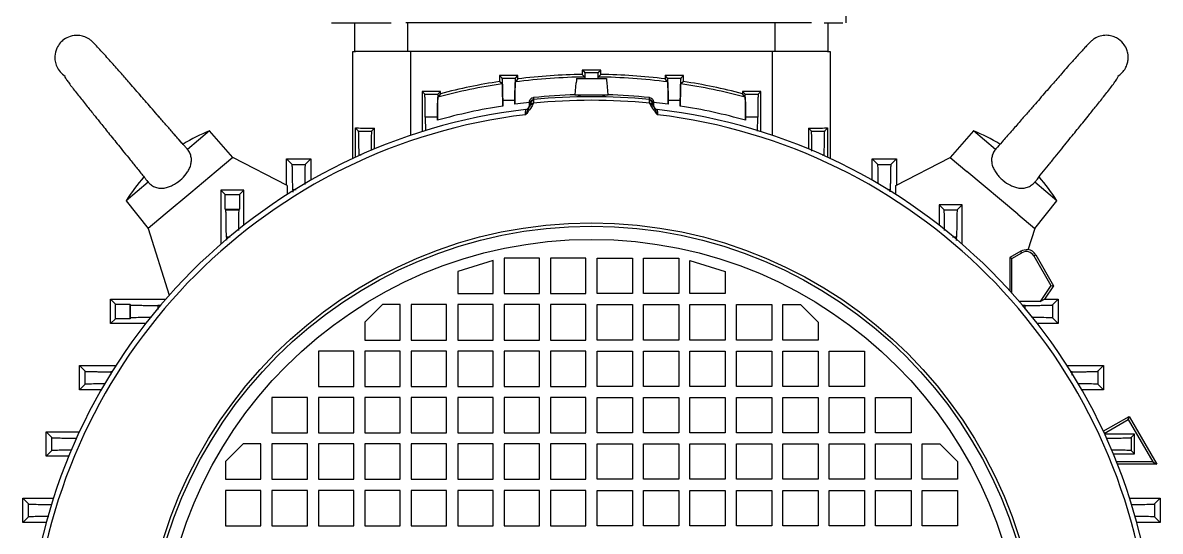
# Model space of a CAD drawing. Extents: x 49 to 1791, y 27 to 1041.
# Drawn here: x 1529 to 1786.2, y 522.3 to 637.3 of the extents above; entities that cross this region are included whole.
import ezdxf

# ---------------------------------------------------------------- set-up
doc = ezdxf.new("R2010")
doc.units = 0
doc.layers.get('0').update_dxf_attribs({"linetype": 'CONTINUOUS'})

msp = doc.modelspace()

# ---------------------------------------------------------------- linework, layer by layer
at = {"color": 7, "linetype": 'CONTINUOUS'}
for p, q in [((1715.09, 692.26), (1715.09, 637.3)), ((1598.74, 637.3), (1612.3, 637.3)), ((1604.06, 630.8), (1604.06, 637.3)), ((1707.27, 637.3), (1615.59, 637.3)), ((1616.06, 630.8), (1616.06, 637.3)), ((1699.06, 630.8), (1699.06, 637.3)), ((1710.14, 637.3), (1714.37, 637.3)), ((1711.06, 630.8), (1711.06, 637.3)), ((1603.61, 606.6), (1603.61, 630.8)), ((1603.61, 630.8), (1604.21, 630.8)), ((1616.06, 630.8), (1604.21, 630.8)), ((1699.06, 630.8), (1616.06, 630.8)), ((1710.91, 630.8), (1699.06, 630.8)), ((1710.91, 630.8), (1711.51, 630.8)), ((1711.51, 630.8), (1711.51, 606.6)), ((1636.78, 625.34), (1636.78, 624.01)), ((1637.37, 624.75), (1636.78, 625.34)), ((1640.94, 625.34), (1636.78, 625.34)), ((1640.34, 624.75), (1640.94, 625.34)), ((1640.94, 624.6), (1640.94, 625.34)), ((1655.48, 626.6), (1655.48, 625.61)), ((1656.08, 626.01), (1655.48, 626.6)), ((1659.64, 626.6), (1655.48, 626.6)), ((1656.08, 625.02), (1655.48, 625.61)), ((1656.08, 625.02), (1656.11, 624.7)), ((1659.02, 624.7), (1659.04, 625.02)), ((1659.04, 626.01), (1659.64, 626.6)), ((1659.64, 625.61), (1659.04, 625.02)), ((1659.64, 625.61), (1659.64, 626.6)), ((1674.18, 625.34), (1674.18, 624.6)), ((1674.78, 624.75), (1674.18, 625.34)), ((1678.34, 625.34), (1674.18, 625.34)), ((1677.75, 624.75), (1678.34, 625.34)), ((1678.34, 624.01), (1678.34, 625.34)), ((1776.64, 625.17), (1776.57, 625.22)), ((1637.38, 623.5), (1636.78, 624.01)), ((1640.94, 624.6), (1640.34, 623.92)), ((1654.05, 623.7), (1653.81, 621)), ((1654.05, 623.7), (1654.11, 623.7)), ((1654.2, 624.7), (1660.92, 624.7)), ((1661.01, 623.7), (1661.07, 623.7)), ((1661.31, 621), (1661.07, 623.7)), ((1674.78, 623.92), (1674.18, 624.6)), ((1678.34, 624.01), (1677.74, 623.5)), ((1619.28, 621.74), (1619.28, 612.68)), ((1619.87, 621.15), (1619.28, 621.74)), ((1623.44, 621.74), (1619.28, 621.74)), ((1623.44, 621.23), (1622.84, 620.46)), ((1622.85, 621.15), (1623.44, 621.74)), ((1623.44, 621.23), (1623.44, 621.74)), ((1653.81, 621), (1661.31, 621)), ((1691.68, 621.74), (1691.68, 621.23)), ((1692.27, 621.15), (1691.68, 621.74)), ((1695.84, 621.74), (1691.68, 621.74)), ((1692.28, 620.46), (1691.68, 621.23)), ((1695.25, 621.15), (1695.84, 621.74)), ((1695.84, 612.68), (1695.84, 621.74)), ((1637.49, 618.46), (1637.48, 619.69)), ((1640.23, 619.7), (1640.23, 618.86)), ((1643.56, 618.92), (1643.56, 619.39)), ((1671.56, 619.39), (1671.56, 618.92)), ((1674.89, 618.86), (1674.89, 619.7)), ((1677.64, 619.69), (1677.63, 618.46)), ((1619.98, 615.94), (1620.01, 612.88)), ((1622.73, 615.96), (1622.73, 615.24)), ((1692.39, 615.24), (1692.39, 615.96)), ((1695.11, 612.76), (1695.14, 615.94)), ((1571.2, 612.84), (1566.22, 608.66)), ((1576.5, 606.85), (1571.2, 612.84)), ((1604.16, 613.52), (1604.16, 606.85)), ((1604.89, 612.8), (1604.16, 613.52)), ((1607.82, 612.79), (1608.47, 613.44)), ((1608.47, 608.74), (1608.47, 613.44)), ((1706.65, 613.44), (1706.65, 608.74)), ((1707.3, 612.79), (1706.65, 613.44)), ((1710.23, 612.8), (1710.96, 613.52)), ((1710.96, 606.85), (1710.96, 613.52)), ((1743.92, 612.84), (1738.62, 606.85)), ((1748.9, 608.66), (1743.92, 612.84)), ((1566.22, 608.66), (1566.06, 608.75)), ((1749.06, 608.74), (1748.9, 608.66)), ((1576.5, 606.85), (1572.67, 603.63)), ((1588.74, 600.47), (1576.5, 606.85)), ((1588.61, 600.54), (1588.61, 606.53)), ((1589.88, 605.26), (1588.61, 606.53)), ((1588.61, 606.53), (1594.11, 606.53)), ((1592.83, 605.25), (1594.11, 606.53)), ((1594.11, 606.53), (1594.11, 601.68)), ((1721.01, 601.68), (1721.01, 606.53)), ((1722.29, 605.25), (1721.01, 606.53)), ((1721.01, 606.53), (1726.51, 606.53)), ((1725.24, 605.26), (1726.51, 606.53)), ((1726.38, 600.47), (1738.62, 606.85)), ((1726.51, 606.53), (1726.51, 600.54)), ((1738.62, 606.85), (1742.45, 603.63)), ((1572.67, 603.63), (1566.93, 598.81)), ((1753.94, 593.99), (1742.45, 603.63)), ((1557.35, 601.22), (1552.37, 597.04)), ((1557.16, 601.43), (1557.24, 601.33)), ((1557.31, 601.37), (1557.35, 601.22)), ((1573.74, 599.45), (1573.74, 587.21)), ((1574.74, 598.46), (1573.74, 599.45)), ((1578.98, 599.45), (1573.74, 599.45)), ((1577.98, 598.46), (1578.98, 599.45)), ((1578.98, 591.52), (1578.98, 599.45)), ((1588.74, 600.47), (1588.74, 598.43)), ((1590, 599.5), (1590.01, 599.02)), ((1725.11, 599.09), (1725.12, 599.5)), ((1726.38, 598.43), (1726.38, 600.47)), ((1762.75, 597.04), (1757.77, 601.22)), ((1552.37, 597.04), (1557.35, 590.78)), ((1566.93, 598.81), (1561.18, 593.99)), ((1574.74, 595.16), (1574.74, 598.46)), ((1574.74, 598.46), (1577.98, 598.46)), ((1577.98, 598.46), (1577.98, 595.16)), ((1757.77, 590.78), (1762.75, 597.04)), ((1574.87, 595.02), (1574.74, 595.16)), ((1574.74, 595.16), (1577.98, 595.16)), ((1577.83, 595), (1577.98, 595.16)), ((1736.14, 596.15), (1736.14, 591.52)), ((1737.29, 595), (1736.14, 596.15)), ((1741.38, 596.15), (1736.14, 596.15)), ((1740.25, 595.02), (1741.38, 596.15)), ((1741.38, 587.21), (1741.38, 596.15)), ((1561.18, 593.99), (1557.35, 590.78)), ((1753.94, 593.99), (1757.77, 590.78)), ((1557.35, 590.78), (1562.1, 575.7)), ((1757.77, 590.78), (1756.23, 585.9)), ((1575, 588.83), (1575.01, 588.16)), ((1740.11, 588.07), (1740.12, 588.83)), ((1637.81, 584.05), (1637.81, 576.05)), ((1645.81, 584.05), (1637.81, 584.05)), ((1645.81, 576.05), (1645.81, 584.05)), ((1656.31, 584.05), (1648.31, 584.05)), ((1648.31, 584.05), (1648.31, 576.05)), ((1656.31, 576.05), (1656.31, 584.05)), ((1658.81, 584.05), (1666.81, 584.05)), ((1658.81, 576.05), (1658.81, 584.05)), ((1666.81, 584.05), (1666.81, 576.05)), ((1669.31, 584.05), (1677.31, 584.05)), ((1669.31, 576.05), (1669.31, 584.05)), ((1677.31, 584.05), (1677.31, 576.05)), ((1754.66, 585.62), (1752.18, 584.19)), ((1752.18, 584.19), (1752.18, 576.63)), ((1752.57, 583.96), (1752.18, 584.19)), ((1752.57, 583.96), (1754.85, 585.28)), ((1752.57, 576.2), (1752.57, 583.96)), ((1754.85, 585.28), (1754.66, 585.62)), ((1757.55, 584.56), (1758.01, 584.82)), ((1757.55, 584.56), (1761.43, 577.85)), ((1758.01, 584.82), (1762.04, 577.83)), ((1635.31, 583.55), (1627.31, 581.05)), ((1635.31, 576.05), (1635.31, 583.55)), ((1679.81, 576.05), (1679.81, 583.55)), ((1679.81, 583.55), (1687.81, 581.05)), ((1627.31, 581.05), (1627.31, 576.05)), ((1687.81, 581.05), (1687.81, 576.05)), ((1761.43, 577.85), (1758.99, 574.22)), ((1762.04, 577.83), (1759.97, 574.75)), ((1761.43, 577.85), (1762.04, 577.83)), ((1549.9, 573.62), (1548.78, 574.75)), ((1548.78, 574.75), (1561.27, 574.75)), ((1548.78, 569.25), (1548.78, 574.75)), ((1549.9, 573.62), (1553.2, 573.62)), ((1549.9, 570.37), (1549.9, 573.62)), ((1553.34, 573.48), (1553.2, 573.62)), ((1553.2, 573.62), (1553.2, 570.37)), ((1610.31, 573.55), (1606.31, 569.55)), ((1614.31, 573.55), (1610.31, 573.55)), ((1614.31, 565.55), (1614.31, 573.55)), ((1624.81, 573.55), (1616.81, 573.55)), ((1616.81, 573.55), (1616.81, 565.55)), ((1624.81, 565.55), (1624.81, 573.55)), ((1627.31, 576.05), (1635.31, 576.05)), ((1635.31, 573.55), (1627.31, 573.55)), ((1627.31, 573.55), (1627.31, 565.55)), ((1635.31, 565.55), (1635.31, 573.55)), ((1637.81, 576.05), (1645.81, 576.05)), ((1637.81, 573.55), (1637.81, 565.55)), ((1645.81, 573.55), (1637.81, 573.55)), ((1645.81, 565.55), (1645.81, 573.55)), ((1648.31, 576.05), (1656.31, 576.05)), ((1656.31, 573.55), (1648.31, 573.55)), ((1648.31, 573.55), (1648.31, 565.55)), ((1656.31, 565.55), (1656.31, 573.55)), ((1666.81, 576.05), (1658.81, 576.05)), ((1658.81, 573.55), (1666.81, 573.55)), ((1658.81, 565.55), (1658.81, 573.55)), ((1666.81, 573.55), (1666.81, 565.55)), ((1677.31, 576.05), (1669.31, 576.05)), ((1669.31, 573.55), (1677.31, 573.55)), ((1669.31, 565.55), (1669.31, 573.55)), ((1677.31, 573.55), (1677.31, 565.55)), ((1687.81, 576.05), (1679.81, 576.05)), ((1679.81, 573.55), (1687.81, 573.55)), ((1679.81, 565.55), (1679.81, 573.55)), ((1687.81, 573.55), (1687.81, 565.55)), ((1690.31, 573.55), (1698.31, 573.55)), ((1690.31, 565.55), (1690.31, 573.55)), ((1698.31, 573.55), (1698.31, 565.55)), ((1700.81, 573.55), (1704.81, 573.55)), ((1700.81, 565.55), (1700.81, 573.55)), ((1704.81, 573.55), (1708.81, 569.55)), ((1758.99, 574.22), (1754.31, 574.22)), ((1758.99, 574.22), (1759.97, 574.75)), ((1759.97, 574.75), (1763.04, 574.75)), ((1761.78, 573.48), (1763.04, 574.75)), ((1763.04, 574.75), (1763.04, 569.25)), ((1560.29, 573.35), (1559.53, 573.36)), ((1755.59, 573.36), (1754.92, 573.35)), ((1549.9, 570.37), (1548.78, 569.25)), ((1556.74, 569.25), (1548.78, 569.25)), ((1553.2, 570.37), (1549.9, 570.37)), ((1553.35, 570.53), (1553.2, 570.37)), ((1606.31, 569.55), (1606.31, 565.55)), ((1708.81, 569.55), (1708.81, 565.55)), ((1763.04, 569.25), (1758.38, 569.25)), ((1761.77, 570.53), (1763.04, 569.25)), ((1606.31, 565.55), (1614.31, 565.55)), ((1616.81, 565.55), (1624.81, 565.55)), ((1627.31, 565.55), (1635.31, 565.55)), ((1637.81, 565.55), (1645.81, 565.55)), ((1648.31, 565.55), (1656.31, 565.55)), ((1666.81, 565.55), (1658.81, 565.55)), ((1677.31, 565.55), (1669.31, 565.55)), ((1687.81, 565.55), (1679.81, 565.55)), ((1698.31, 565.55), (1690.31, 565.55)), ((1708.81, 565.55), (1700.81, 565.55)), ((1595.81, 563.05), (1595.81, 555.05)), ((1603.81, 563.05), (1595.81, 563.05)), ((1603.81, 555.05), (1603.81, 563.05)), ((1614.31, 563.05), (1606.31, 563.05)), ((1606.31, 563.05), (1606.31, 555.05)), ((1614.31, 555.05), (1614.31, 563.05)), ((1624.81, 563.05), (1616.81, 563.05)), ((1616.81, 563.05), (1616.81, 555.05)), ((1624.81, 555.05), (1624.81, 563.05)), ((1635.31, 563.05), (1627.31, 563.05)), ((1627.31, 563.05), (1627.31, 555.05)), ((1635.31, 555.05), (1635.31, 563.05)), ((1637.81, 563.05), (1637.81, 555.05)), ((1645.81, 563.05), (1637.81, 563.05)), ((1645.81, 555.05), (1645.81, 563.05)), ((1656.31, 563.05), (1648.31, 563.05)), ((1648.31, 563.05), (1648.31, 555.05)), ((1656.31, 555.05), (1656.31, 563.05)), ((1658.81, 563.05), (1666.81, 563.05)), ((1658.81, 555.05), (1658.81, 563.05)), ((1666.81, 563.05), (1666.81, 555.05)), ((1669.31, 563.05), (1677.31, 563.05)), ((1669.31, 555.05), (1669.31, 563.05)), ((1677.31, 563.05), (1677.31, 555.05)), ((1679.81, 563.05), (1687.81, 563.05)), ((1679.81, 555.05), (1679.81, 563.05)), ((1687.81, 563.05), (1687.81, 555.05)), ((1690.31, 563.05), (1698.31, 563.05)), ((1690.31, 555.05), (1690.31, 563.05)), ((1698.31, 563.05), (1698.31, 555.05)), ((1700.81, 563.05), (1708.81, 563.05)), ((1700.81, 555.05), (1700.81, 563.05)), ((1708.81, 563.05), (1708.81, 555.05)), ((1711.31, 563.05), (1719.31, 563.05)), ((1711.31, 555.05), (1711.31, 563.05)), ((1719.31, 563.05), (1719.31, 555.05)), ((1541.83, 559.75), (1550.01, 559.75)), ((1543.1, 558.48), (1541.83, 559.75)), ((1541.83, 554.25), (1541.83, 559.75)), ((1549.27, 558.35), (1548.86, 558.35)), ((1765.11, 559.75), (1773.29, 559.75)), ((1766.26, 558.35), (1765.78, 558.35)), ((1772.02, 558.48), (1773.29, 559.75)), ((1773.29, 559.75), (1773.29, 554.25)), ((1543.11, 555.53), (1541.83, 554.25)), ((1546.68, 554.25), (1541.83, 554.25)), ((1595.81, 555.05), (1603.81, 555.05)), ((1606.31, 555.05), (1614.31, 555.05)), ((1616.81, 555.05), (1624.81, 555.05)), ((1627.31, 555.05), (1635.31, 555.05)), ((1637.81, 555.05), (1645.81, 555.05)), ((1648.31, 555.05), (1656.31, 555.05)), ((1666.81, 555.05), (1658.81, 555.05)), ((1677.31, 555.05), (1669.31, 555.05)), ((1687.81, 555.05), (1679.81, 555.05)), ((1698.31, 555.05), (1690.31, 555.05)), ((1708.81, 555.05), (1700.81, 555.05)), ((1719.31, 555.05), (1711.31, 555.05)), ((1773.29, 554.25), (1768.44, 554.25)), ((1772.01, 555.53), (1773.29, 554.25)), ((1585.31, 552.55), (1585.31, 544.55)), ((1593.31, 552.55), (1585.31, 552.55)), ((1593.31, 544.55), (1593.31, 552.55)), ((1595.81, 552.55), (1595.81, 544.55)), ((1603.81, 552.55), (1595.81, 552.55)), ((1603.81, 544.55), (1603.81, 552.55)), ((1614.31, 552.55), (1606.31, 552.55)), ((1606.31, 552.55), (1606.31, 544.55)), ((1614.31, 544.55), (1614.31, 552.55)), ((1624.81, 552.55), (1616.81, 552.55)), ((1616.81, 552.55), (1616.81, 544.55)), ((1624.81, 544.55), (1624.81, 552.55)), ((1635.31, 552.55), (1627.31, 552.55)), ((1627.31, 552.55), (1627.31, 544.55)), ((1635.31, 544.55), (1635.31, 552.55)), ((1637.81, 552.55), (1637.81, 544.55)), ((1645.81, 552.55), (1637.81, 552.55)), ((1645.81, 544.55), (1645.81, 552.55)), ((1656.31, 552.55), (1648.31, 552.55)), ((1648.31, 552.55), (1648.31, 544.55)), ((1656.31, 544.55), (1656.31, 552.55)), ((1658.81, 552.55), (1666.81, 552.55)), ((1658.81, 544.55), (1658.81, 552.55)), ((1666.81, 552.55), (1666.81, 544.55)), ((1669.31, 552.55), (1677.31, 552.55)), ((1669.31, 544.55), (1669.31, 552.55)), ((1677.31, 552.55), (1677.31, 544.55)), ((1679.81, 544.55), (1679.81, 552.55)), ((1679.81, 552.55), (1687.81, 552.55)), ((1687.81, 552.55), (1687.81, 544.55)), ((1690.31, 552.55), (1698.31, 552.55)), ((1690.31, 544.55), (1690.31, 552.55)), ((1698.31, 552.55), (1698.31, 544.55)), ((1700.81, 552.55), (1708.81, 552.55)), ((1700.81, 544.55), (1700.81, 552.55)), ((1708.81, 552.55), (1708.81, 544.55)), ((1711.31, 552.55), (1719.31, 552.55)), ((1711.31, 544.55), (1711.31, 552.55)), ((1719.31, 552.55), (1719.31, 544.55)), ((1721.81, 552.55), (1729.81, 552.55)), ((1721.81, 544.55), (1721.81, 552.55)), ((1729.81, 552.55), (1729.81, 544.55)), ((1773.28, 544.91), (1779.11, 548.27)), ((1778.92, 547.56), (1779.11, 548.27)), ((1779.11, 548.27), (1785.36, 537.45)), ((1773.51, 544.43), (1778.92, 547.56)), ((1778.92, 547.56), (1784.45, 537.97)), ((1534.28, 544.75), (1541.76, 544.75)), ((1535.56, 543.47), (1534.28, 544.75)), ((1534.28, 539.25), (1534.28, 544.75)), ((1585.31, 544.55), (1593.31, 544.55)), ((1595.81, 544.55), (1603.81, 544.55)), ((1606.31, 544.55), (1614.31, 544.55)), ((1616.81, 544.55), (1624.81, 544.55)), ((1627.31, 544.55), (1635.31, 544.55)), ((1637.81, 544.55), (1645.81, 544.55)), ((1648.31, 544.55), (1656.31, 544.55)), ((1666.81, 544.55), (1658.81, 544.55)), ((1677.31, 544.55), (1669.31, 544.55)), ((1687.81, 544.55), (1679.81, 544.55)), ((1698.31, 544.55), (1690.31, 544.55)), ((1708.81, 544.55), (1700.81, 544.55)), ((1719.31, 544.55), (1711.31, 544.55)), ((1729.81, 544.55), (1721.81, 544.55)), ((1780.31, 544.22), (1773.6, 544.22)), ((1779.56, 543.47), (1780.31, 544.22)), ((1780.31, 539.77), (1780.31, 544.22)), ((1535.57, 540.53), (1534.28, 539.25)), ((1578.81, 542.05), (1574.81, 538.05)), ((1582.81, 542.05), (1578.81, 542.05)), ((1582.81, 534.05), (1582.81, 542.05)), ((1593.31, 542.05), (1585.31, 542.05)), ((1585.31, 542.05), (1585.31, 534.05)), ((1593.31, 534.05), (1593.31, 542.05)), ((1603.81, 542.05), (1595.81, 542.05)), ((1595.81, 542.05), (1595.81, 534.05)), ((1603.81, 534.05), (1603.81, 542.05)), ((1614.31, 542.05), (1606.31, 542.05)), ((1606.31, 542.05), (1606.31, 534.05)), ((1614.31, 534.05), (1614.31, 542.05)), ((1624.81, 542.05), (1616.81, 542.05)), ((1616.81, 542.05), (1616.81, 534.05)), ((1624.81, 534.05), (1624.81, 542.05)), ((1635.31, 542.05), (1627.31, 542.05)), ((1627.31, 542.05), (1627.31, 534.05)), ((1635.31, 534.05), (1635.31, 542.05)), ((1637.81, 542.05), (1637.81, 534.05)), ((1645.81, 542.05), (1637.81, 542.05)), ((1645.81, 534.05), (1645.81, 542.05)), ((1656.31, 542.05), (1648.31, 542.05)), ((1648.31, 542.05), (1648.31, 534.05)), ((1656.31, 534.05), (1656.31, 542.05)), ((1658.81, 542.05), (1666.81, 542.05)), ((1658.81, 534.05), (1658.81, 542.05)), ((1666.81, 542.05), (1666.81, 534.05)), ((1669.31, 542.05), (1677.31, 542.05)), ((1669.31, 534.05), (1669.31, 542.05)), ((1677.31, 542.05), (1677.31, 534.05)), ((1679.81, 534.05), (1679.81, 542.05)), ((1679.81, 542.05), (1687.81, 542.05)), ((1687.81, 542.05), (1687.81, 534.05)), ((1690.31, 542.05), (1698.31, 542.05)), ((1690.31, 534.05), (1690.31, 542.05)), ((1698.31, 542.05), (1698.31, 534.05)), ((1700.81, 542.05), (1708.81, 542.05)), ((1700.81, 534.05), (1700.81, 542.05)), ((1708.81, 542.05), (1708.81, 534.05)), ((1711.31, 542.05), (1719.31, 542.05)), ((1711.31, 534.05), (1711.31, 542.05)), ((1719.31, 542.05), (1719.31, 534.05)), ((1721.81, 542.05), (1729.81, 542.05)), ((1721.81, 534.05), (1721.81, 542.05)), ((1729.81, 542.05), (1729.81, 534.05)), ((1732.31, 542.05), (1736.31, 542.05)), ((1732.31, 534.05), (1732.31, 542.05)), ((1736.31, 542.05), (1740.31, 538.05)), ((1779.55, 540.53), (1780.31, 539.77)), ((1539.35, 539.25), (1534.28, 539.25)), ((1574.81, 538.05), (1574.81, 534.05)), ((1740.31, 538.05), (1740.31, 534.05)), ((1775.55, 539.77), (1780.31, 539.77)), ((1784.45, 537.97), (1776.28, 537.97)), ((1784.45, 537.97), (1785.36, 537.45)), ((1785.36, 537.45), (1776.49, 537.45)), ((1574.81, 534.05), (1582.81, 534.05)), ((1585.31, 534.05), (1593.31, 534.05)), ((1595.81, 534.05), (1603.81, 534.05)), ((1606.31, 534.05), (1614.31, 534.05)), ((1616.81, 534.05), (1624.81, 534.05)), ((1627.31, 534.05), (1635.31, 534.05)), ((1637.81, 534.05), (1645.81, 534.05)), ((1648.31, 534.05), (1656.31, 534.05)), ((1666.81, 534.05), (1658.81, 534.05)), ((1677.31, 534.05), (1669.31, 534.05)), ((1687.81, 534.05), (1679.81, 534.05)), ((1698.31, 534.05), (1690.31, 534.05)), ((1708.81, 534.05), (1700.81, 534.05)), ((1719.31, 534.05), (1711.31, 534.05)), ((1729.81, 534.05), (1721.81, 534.05)), ((1740.31, 534.05), (1732.31, 534.05)), ((1582.81, 531.55), (1574.81, 531.55)), ((1574.81, 531.55), (1574.81, 523.55)), ((1582.81, 523.55), (1582.81, 531.55)), ((1585.31, 531.55), (1585.31, 523.55)), ((1593.31, 531.55), (1585.31, 531.55)), ((1593.31, 523.55), (1593.31, 531.55)), ((1603.81, 531.55), (1595.81, 531.55)), ((1595.81, 531.55), (1595.81, 523.55)), ((1603.81, 523.55), (1603.81, 531.55)), ((1614.31, 531.55), (1606.31, 531.55)), ((1606.31, 531.55), (1606.31, 523.55)), ((1614.31, 523.55), (1614.31, 531.55)), ((1624.81, 531.55), (1616.81, 531.55)), ((1616.81, 531.55), (1616.81, 523.55)), ((1624.81, 523.55), (1624.81, 531.55)), ((1635.31, 531.55), (1627.31, 531.55)), ((1627.31, 531.55), (1627.31, 523.55)), ((1635.31, 523.55), (1635.31, 531.55)), ((1637.81, 531.55), (1637.81, 523.55)), ((1645.81, 531.55), (1637.81, 531.55)), ((1645.81, 523.55), (1645.81, 531.55)), ((1656.31, 531.55), (1648.31, 531.55)), ((1648.31, 531.55), (1648.31, 523.55)), ((1656.31, 523.55), (1656.31, 531.55)), ((1658.81, 531.55), (1666.81, 531.55)), ((1658.81, 523.55), (1658.81, 531.55)), ((1666.81, 531.55), (1666.81, 523.55)), ((1669.31, 531.55), (1677.31, 531.55)), ((1669.31, 523.55), (1669.31, 531.55)), ((1677.31, 531.55), (1677.31, 523.55)), ((1679.81, 523.55), (1679.81, 531.55)), ((1679.81, 531.55), (1687.81, 531.55)), ((1687.81, 531.55), (1687.81, 523.55)), ((1690.31, 531.55), (1698.31, 531.55)), ((1690.31, 523.55), (1690.31, 531.55)), ((1698.31, 531.55), (1698.31, 523.55)), ((1700.81, 531.55), (1708.81, 531.55)), ((1700.81, 523.55), (1700.81, 531.55)), ((1708.81, 531.55), (1708.81, 523.55)), ((1711.31, 531.55), (1719.31, 531.55)), ((1711.31, 523.55), (1711.31, 531.55)), ((1719.31, 531.55), (1719.31, 523.55)), ((1721.81, 531.55), (1729.81, 531.55)), ((1721.81, 523.55), (1721.81, 531.55)), ((1729.81, 531.55), (1729.81, 523.55)), ((1732.31, 523.55), (1732.31, 531.55)), ((1732.31, 531.55), (1740.31, 531.55)), ((1740.31, 531.55), (1740.31, 523.55)), ((1528.96, 529.75), (1535.89, 529.75)), ((1530.24, 528.47), (1528.96, 529.75)), ((1528.96, 524.25), (1528.96, 529.75)), ((1779.23, 529.75), (1786.16, 529.75)), ((1784.88, 528.47), (1786.16, 529.75)), ((1786.16, 529.75), (1786.16, 524.25)), ((1530.25, 525.54), (1528.96, 524.25)), ((1784.87, 525.54), (1786.16, 524.25)), ((1534.27, 524.25), (1528.96, 524.25)), ((1574.81, 523.55), (1582.81, 523.55)), ((1585.31, 523.55), (1593.31, 523.55)), ((1595.81, 523.55), (1603.81, 523.55)), ((1606.31, 523.55), (1614.31, 523.55)), ((1616.81, 523.55), (1624.81, 523.55)), ((1627.31, 523.55), (1635.31, 523.55)), ((1637.81, 523.55), (1645.81, 523.55)), ((1648.31, 523.55), (1656.31, 523.55)), ((1666.81, 523.55), (1658.81, 523.55)), ((1677.31, 523.55), (1669.31, 523.55)), ((1687.81, 523.55), (1679.81, 523.55)), ((1698.31, 523.55), (1690.31, 523.55)), ((1708.81, 523.55), (1700.81, 523.55)), ((1719.31, 523.55), (1711.31, 523.55)), ((1729.81, 523.55), (1721.81, 523.55)), ((1740.31, 523.55), (1732.31, 523.55)), ((1786.16, 524.25), (1780.85, 524.25))]:
    msp.add_line(p, q, dxfattribs=at)
at = {"color": 8, "linetype": 'CONTINUOUS'}
for p, q in [((1616.61, 630.8), (1616.61, 611.81)), ((1698.51, 611.81), (1698.51, 630.8)), ((1605.46, 607.36), (1605, 607.35)), ((1710.12, 607.35), (1709.7, 607.35)), ((1541.01, 543.35), (1541, 542.94)), ((1774.12, 542.9), (1774.11, 543.35))]:
    msp.add_line(p, q, dxfattribs=at)
at = {"color": 7, "linetype": 'CONTINUOUS', "flags": 128}
for points in [[(1654.2, 624.7), (1654.15, 624.21), (1654.11, 623.7)], [(1660.92, 624.7), (1660.97, 624.21), (1661.01, 623.7)], [(1644.46, 620.39), (1644.46, 620.37), (1644.46, 620.3), (1644.46, 620.02), (1644.46, 619.92)], [(1670.66, 619.92), (1670.66, 619.93), (1670.66, 620), (1670.66, 620.29), (1670.66, 620.39)]]:
    msp.add_lwpolyline(points, dxfattribs=at)
at = {"color": 8, "linetype": 'CONTINUOUS', "flags": 128}
for points in [[(1643.56, 619.27), (1642.21, 619.11), (1640.23, 618.86)], [(1674.89, 618.86), (1672.91, 619.11), (1671.57, 619.26)]]:
    msp.add_lwpolyline(points, dxfattribs=at)
at = {"color": 7, "linetype": 'CONTINUOUS'}
for radius in [101.24, 100.5, 97.5]:
    msp.add_circle((1657.56, 490.8), radius, dxfattribs=at)
for centre, radius, start, end in [((1657.56, 490.8), 134.23, 90.6307, 97.3719), ((1657.56, 490.8), 134.83, 90.8822, 97.0827), ((1657.56, 490.8), 134.23, 82.6281, 89.3693), ((1657.56, 490.8), 134.83, 82.9173, 89.1178), ((1657.56, 490.8), 134.23, 98.6456, 104.992), ((1657.56, 490.8), 134.83, 98.8642, 104.6609), ((1657.56, 490.8), 134.23, 75.008, 81.3544), ((1657.56, 490.8), 134.83, 75.3391, 81.1358), ((1644.56, 618.92), 1, 95.7922, 179.999), ((1657.56, 490.8), 130.25, 91.5876, 95.7726), ((1657.56, 490.8), 129.78, 84.2063, 95.7937), ((1657.56, 490.8), 130.25, 84.2274, 88.4124), ((1670.56, 618.92), 1, 0.001, 84.2078), ((1657.56, 490.8), 127.75, 96.6904, 173.3096), ((1657.56, 490.8), 129.23, 98.9327, 105.6378), ((1642.56, 618.67), 1, 276.6904, 336.5619), ((1644.33, 617.89), 0.939, 92.3278, 155.8448), ((1644.44, 618.13), 0.956, 93.1066, 163.4372), ((1644.55, 618.67), 0.992, 95.3006, 179.6652), ((1657.56, 490.8), 128.96, 84.1369, 95.8631), ((1670.57, 618.67), 0.992, 0.3348, 84.6994), ((1670.68, 618.13), 0.956, 16.5628, 86.8934), ((1670.79, 617.89), 0.939, 24.1552, 87.6722), ((1672.56, 618.67), 1, 203.4381, 263.3096), ((1657.56, 490.8), 127.75, 6.6904, 83.3096), ((1657.56, 490.8), 129.23, 74.3622, 81.0673), ((1657.56, 490.8), 126.57, 96.7557, 173.2443), ((1657.56, 490.8), 126.57, 6.7557, 83.2443), ((1585.42, 576.78), 38.76, 111.5149, 121.44), ((1729.7, 576.78), 38.76, 58.5911, 68.4851), ((1585.42, 576.78), 38.76, 138.572, 148.4851), ((1729.7, 576.78), 38.76, 31.5149, 41.4237), ((1755.84, 583.57), 2.37, 80.5119, 120), ((1755.84, 583.57), 1.98, 30, 120), ((1755.84, 583.57), 2.5, 30, 80.0898)]:
    msp.add_arc(centre, radius, start, end, dxfattribs=at)
for centre, start_param, end_param in [((1616.61, 613.57), 3.434344, 4.036102), ((1698.51, 613.57), 5.388676, 5.990434)]:
    msp.add_ellipse(centre, major_axis=(13, 0), ratio=0.013091, start_param=start_param, end_param=end_param, dxfattribs=at)
for points, knots in [([(1543.88, 633.68), (1543.51, 633.88), (1542.79, 634.26), (1541.34, 634.53), (1539.76, 634.35), (1538.36, 633.63), (1537.35, 632.71), (1536.54, 631.46), (1536.17, 630.01), (1536.24, 628.59), (1536.61, 627.36), (1537.35, 626.13), (1538.14, 625.53), (1538.55, 625.22)], [0, 0, 0, 0, 0.080973, 0.154104, 0.278912, 0.378139, 0.450879, 0.540216, 0.658914, 0.730385, 0.811025, 0.90273, 1, 1, 1, 1]), ([(1566.11, 608.8), (1565.97, 608.96), (1565.43, 609.55), (1564.23, 610.92), (1562.63, 612.75), (1561, 614.62), (1559.44, 616.41), (1557.99, 618.07), (1556.7, 619.55), (1555.56, 620.87), (1554.38, 622.23), (1552.93, 623.89), (1551.08, 626), (1549.38, 627.93), (1547.95, 629.53), (1546.85, 630.75), (1545.8, 631.87), (1544.93, 632.79), (1544.18, 633.49), (1543.98, 633.62), (1543.88, 633.68)], [0, 0, 0, 0, 0.025987, 0.096924, 0.162695, 0.223311, 0.278328, 0.327424, 0.370557, 0.407696, 0.442154, 0.490777, 0.5562, 0.638928, 0.687053, 0.739805, 0.797373, 0.859708, 0.927334, 1, 1, 1, 1]), ([(1771.24, 633.68), (1771.14, 633.62), (1770.96, 633.5), (1770.29, 632.91), (1769.57, 632.15), (1768.48, 631), (1767.07, 629.44), (1765.38, 627.53), (1763.97, 625.92), (1762.8, 624.58), (1761.71, 623.33), (1760.1, 621.48), (1758.28, 619.39), (1756.24, 617.05), (1754.38, 614.91), (1752.34, 612.58), (1750.41, 610.37), (1749.45, 609.29), (1749, 608.79)], [0, 0, 0, 0, 0.065084, 0.125423, 0.180502, 0.230993, 0.318186, 0.388065, 0.441366, 0.479843, 0.517409, 0.557724, 0.646458, 0.699599, 0.764006, 0.839619, 0.926321, 1, 1, 1, 1]), ([(1776.57, 625.22), (1776.92, 625.48), (1777.59, 625.98), (1778.29, 626.96), (1778.71, 627.95), (1778.94, 629.09), (1778.89, 630.27), (1778.5, 631.54), (1777.73, 632.82), (1776.54, 633.8), (1775.18, 634.34), (1773.92, 634.51), (1772.54, 634.35), (1771.68, 633.91), (1771.24, 633.68)], [0, 0, 0, 0, 0.082182, 0.15948, 0.227418, 0.286535, 0.381396, 0.450838, 0.539478, 0.664303, 0.737979, 0.817829, 0.904769, 1, 1, 1, 1]), ([(1538.48, 625.17), (1538.47, 625.16), (1538.42, 625.15), (1538.6, 624.79), (1539.08, 624.1), (1539.75, 623.19), (1540.55, 622.13), (1541.69, 620.68), (1543.15, 618.83), (1544.83, 616.75), (1546.19, 615.06), (1547.32, 613.66), (1548.75, 611.89), (1550.29, 609.99), (1551.94, 607.95), (1553.38, 606.17), (1554.94, 604.22), (1556.29, 602.53), (1556.93, 601.73), (1557.16, 601.43)], [0, 0, 0, 0, 0.015585, 0.081424, 0.143926, 0.20258, 0.257417, 0.30822, 0.397177, 0.468788, 0.522461, 0.56092, 0.600274, 0.688699, 0.738305, 0.797734, 0.868966, 0.951876, 1, 1, 1, 1]), ([(1656.13, 624.7), (1656.13, 624.92), (1656.11, 625.81), (1656.09, 625.92), (1656.08, 626.01)], [0, 0, 0, 0, 0.2525532, 1, 1, 1, 1]), ([(1656.08, 626.01), (1656.57, 626.01), (1657.07, 626.01), (1657.56, 626.01), (1658.05, 626.01), (1658.55, 626.01), (1659.04, 626.01)], [0, 0, 0, 0, 0.001484963, 0.001484963, 0.001484963, 0.002969927, 0.002969927, 0.002969927, 0.002969927]), ([(1659.04, 626.01), (1659.03, 625.93), (1659.01, 625.82), (1658.99, 624.95), (1658.99, 624.7)], [0, 0, 0, 0, 0.704172, 1, 1, 1, 1]), ([(1757.91, 601.38), (1757.97, 601.45), (1758.36, 601.95), (1759.35, 603.2), (1760.81, 605.01), (1762.33, 606.9), (1763.82, 608.74), (1765.22, 610.47), (1766.48, 612.03), (1767.61, 613.42), (1768.72, 614.8), (1770.02, 616.4), (1771.66, 618.44), (1773.15, 620.31), (1774.34, 621.84), (1775.21, 622.97), (1775.95, 623.97), (1776.47, 624.73), (1776.7, 625.14), (1776.65, 625.16), (1776.64, 625.16)], [0, 0, 0, 0, 0.011884, 0.088295, 0.159533, 0.225447, 0.285822, 0.340477, 0.389437, 0.432734, 0.470543, 0.518705, 0.587583, 0.676562, 0.728375, 0.784868, 0.845808, 0.911151, 0.98046, 1, 1, 1, 1]), ([(1637.48, 619.69), (1637.48, 620.45), (1637.47, 621.14), (1637.46, 622.07), (1637.46, 622.37), (1637.45, 622.9), (1637.44, 623.14), (1637.43, 623.58), (1637.43, 623.78), (1637.42, 624.12), (1637.41, 624.27), (1637.4, 624.61), (1637.38, 624.74), (1637.37, 624.75)], [0, 0, 0, 0, 0.25, 0.25, 0.375, 0.375, 0.5, 0.5, 0.625, 0.625, 0.75, 0.75, 1, 1, 1, 1]), ([(1637.37, 624.75), (1638.02, 624.75), (1638.67, 624.75), (1639.32, 624.75), (1639.66, 624.75), (1640, 624.75), (1640.34, 624.75)], [0, 0, 0, 0, 0.001958323, 0.001958323, 0.001958323, 0.002983273, 0.002983273, 0.002983273, 0.002983273]), ([(1637.38, 623.5), (1637.39, 623.49), (1637.41, 623.37), (1637.42, 623.02), (1637.43, 622.87), (1637.44, 622.53), (1637.44, 622.33), (1637.45, 621.9), (1637.46, 621.65), (1637.47, 621.12), (1637.47, 620.82), (1637.48, 619.9), (1637.49, 619.22), (1637.49, 618.46)], [0, 0, 0, 0, 0.25, 0.25, 0.375, 0.375, 0.5, 0.5, 0.625, 0.625, 0.75, 0.75, 1, 1, 1, 1]), ([(1640.34, 624.75), (1640.33, 624.73), (1640.32, 624.61), (1640.31, 624.26), (1640.3, 624.12), (1640.29, 623.77), (1640.28, 623.58), (1640.27, 623.14), (1640.27, 622.9), (1640.26, 622.36), (1640.26, 622.07), (1640.24, 621.15), (1640.24, 620.46), (1640.23, 619.7)], [0, 0, 0, 0, 0.25, 0.25, 0.375, 0.375, 0.5, 0.5, 0.625, 0.625, 0.75, 0.75, 1, 1, 1, 1]), ([(1640.23, 618.86), (1640.23, 619.62), (1640.24, 620.3), (1640.25, 621.23), (1640.25, 621.52), (1640.26, 622.06), (1640.27, 622.3), (1640.28, 622.74), (1640.28, 622.94), (1640.29, 623.28), (1640.3, 623.43), (1640.31, 623.78), (1640.33, 623.9), (1640.34, 623.92)], [0, 0, 0, 0, 0.25, 0.25, 0.375, 0.375, 0.5, 0.5, 0.625, 0.625, 0.75, 0.75, 1, 1, 1, 1]), ([(1674.89, 619.7), (1674.88, 620.46), (1674.88, 621.15), (1674.86, 622.08), (1674.86, 622.37), (1674.85, 622.9), (1674.85, 623.14), (1674.84, 623.58), (1674.83, 623.78), (1674.82, 624.12), (1674.81, 624.26), (1674.8, 624.61), (1674.79, 624.73), (1674.78, 624.75)], [0, 0, 0, 0, 0.25, 0.25, 0.375, 0.375, 0.5, 0.5, 0.625, 0.625, 0.75, 0.75, 1, 1, 1, 1]), ([(1674.78, 624.75), (1675.12, 624.75), (1675.46, 624.75), (1675.8, 624.75), (1676.45, 624.75), (1677.1, 624.75), (1677.75, 624.75)], [0, 0, 0, 0, 0.001024958, 0.001024958, 0.001024958, 0.002983294, 0.002983294, 0.002983294, 0.002983294]), ([(1674.78, 623.92), (1674.79, 623.9), (1674.81, 623.78), (1674.82, 623.42), (1674.83, 623.28), (1674.84, 622.93), (1674.84, 622.74), (1674.85, 622.3), (1674.86, 622.05), (1674.87, 621.52), (1674.87, 621.22), (1674.88, 620.3), (1674.89, 619.62), (1674.89, 618.86)], [0, 0, 0, 0, 0.25, 0.25, 0.375, 0.375, 0.5, 0.5, 0.625, 0.625, 0.75, 0.75, 1, 1, 1, 1]), ([(1677.63, 618.46), (1677.63, 619.22), (1677.64, 619.9), (1677.65, 620.83), (1677.65, 621.12), (1677.66, 621.66), (1677.67, 621.9), (1677.68, 622.34), (1677.68, 622.53), (1677.69, 622.87), (1677.7, 623.02), (1677.71, 623.37), (1677.73, 623.49), (1677.74, 623.5)], [0, 0, 0, 0, 0.25, 0.25, 0.375, 0.375, 0.5, 0.5, 0.625, 0.625, 0.75, 0.75, 1, 1, 1, 1]), ([(1677.75, 624.75), (1677.74, 624.74), (1677.72, 624.61), (1677.71, 624.26), (1677.7, 624.12), (1677.69, 623.78), (1677.69, 623.58), (1677.68, 623.14), (1677.67, 622.9), (1677.66, 622.36), (1677.66, 622.07), (1677.65, 621.14), (1677.64, 620.45), (1677.64, 619.69)], [0, 0, 0, 0, 0.25, 0.25, 0.375, 0.375, 0.5, 0.5, 0.625, 0.625, 0.75, 0.75, 1, 1, 1, 1]), ([(1565.25, 609.78), (1564.9, 610.17), (1564.1, 611.07), (1562.62, 612.76), (1561, 614.62), (1559.43, 616.42), (1557.99, 618.08), (1556.7, 619.55), (1555.86, 620.52), (1555.46, 620.99), (1555.41, 621.04)], [0, 0, 0, 0, 0.138622, 0.319372, 0.485009, 0.635092, 0.768963, 0.886562, 0.987867, 1, 1, 1, 1]), ([(1619.98, 615.94), (1619.98, 616.73), (1619.97, 617.44), (1619.96, 618.4), (1619.95, 618.7), (1619.94, 619.25), (1619.94, 619.5), (1619.93, 619.95), (1619.92, 620.15), (1619.91, 620.51), (1619.91, 620.65), (1619.9, 620.89), (1619.89, 620.98), (1619.88, 621.11), (1619.87, 621.15), (1619.87, 621.15)], [0, 0, 0, 0, 0.25, 0.25, 0.375, 0.375, 0.5, 0.5, 0.625, 0.625, 0.75, 0.75, 0.875, 0.875, 1, 1, 1, 1]), ([(1622.85, 621.15), (1622.83, 621.13), (1622.82, 621.01), (1622.81, 620.65), (1622.8, 620.5), (1622.79, 620.15), (1622.78, 619.95), (1622.77, 619.5), (1622.77, 619.25), (1622.76, 618.7), (1622.76, 618.4), (1622.74, 617.45), (1622.74, 616.74), (1622.73, 615.96)], [0, 0, 0, 0, 0.25, 0.25, 0.375, 0.375, 0.5, 0.5, 0.625, 0.625, 0.75, 0.75, 1, 1, 1, 1]), ([(1622.73, 615.24), (1622.73, 616.01), (1622.74, 616.72), (1622.75, 617.66), (1622.75, 617.97), (1622.76, 618.52), (1622.77, 618.77), (1622.78, 619.23), (1622.78, 619.43), (1622.79, 619.79), (1622.8, 619.94), (1622.81, 620.31), (1622.83, 620.44), (1622.84, 620.46)], [0, 0, 0, 0, 0.25, 0.25, 0.375, 0.375, 0.5, 0.5, 0.625, 0.625, 0.75, 0.75, 1, 1, 1, 1]), ([(1643.56, 619.39), (1643.56, 619.52), (1643.58, 619.64), (1643.67, 619.87), (1643.74, 619.97), (1643.98, 620.25), (1644.21, 620.36), (1644.46, 620.39)], [0, 0, 0, 0, 0.25, 0.25, 0.5, 0.5, 1, 1, 1, 1]), ([(1660.06, 620.92), (1660.18, 620.92), (1660.49, 620.91), (1660.61, 620.9), (1660.44, 620.89), (1659.94, 620.9), (1659.17, 620.9), (1658.22, 620.91), (1657.2, 620.91), (1656.21, 620.91), (1655.38, 620.9), (1654.8, 620.89), (1654.52, 620.9), (1654.6, 620.91), (1654.83, 620.92), (1655.05, 620.93), (1655.06, 620.93)], [0, 0, 0, 0, 0.053902, 0.132529, 0.211131, 0.289718, 0.368313, 0.44692, 0.525525, 0.604123, 0.682725, 0.761333, 0.839933, 0.918521, 0.997116, 1, 1, 1, 1]), ([(1670.66, 620.39), (1670.78, 620.38), (1670.9, 620.34), (1671.12, 620.23), (1671.22, 620.15), (1671.47, 619.88), (1671.56, 619.64), (1671.56, 619.39)], [0, 0, 0, 0, 0.25, 0.25, 0.5, 0.5, 1, 1, 1, 1]), ([(1692.39, 615.96), (1692.38, 616.74), (1692.38, 617.45), (1692.36, 618.4), (1692.36, 618.7), (1692.35, 619.25), (1692.35, 619.5), (1692.34, 619.95), (1692.33, 620.15), (1692.32, 620.5), (1692.31, 620.65), (1692.3, 620.89), (1692.3, 620.98), (1692.29, 621.1), (1692.28, 621.14), (1692.27, 621.15)], [0, 0, 0, 0, 0.25, 0.25, 0.375, 0.375, 0.5, 0.5, 0.625, 0.625, 0.75, 0.75, 0.875, 0.875, 1, 1, 1, 1]), ([(1692.28, 620.46), (1692.29, 620.44), (1692.31, 620.31), (1692.32, 619.94), (1692.33, 619.79), (1692.34, 619.43), (1692.35, 619.02), (1692.36, 618.52), (1692.37, 617.96), (1692.37, 617.67), (1692.38, 617.04), (1692.38, 616.7), (1692.39, 616), (1692.39, 615.63), (1692.39, 615.24)], [0, 0, 0, 0, 0.25, 0.25, 0.375, 0.375, 0.5, 0.625, 0.625, 0.75, 0.75, 0.875, 0.875, 1, 1, 1, 1]), ([(1695.25, 621.15), (1695.24, 621.14), (1695.23, 621.01), (1695.21, 620.65), (1695.21, 620.5), (1695.2, 620.15), (1695.19, 619.95), (1695.18, 619.5), (1695.18, 619.25), (1695.17, 618.69), (1695.16, 618.39), (1695.15, 617.44), (1695.14, 616.73), (1695.14, 615.94)], [0, 0, 0, 0, 0.25, 0.25, 0.375, 0.375, 0.5, 0.5, 0.625, 0.625, 0.75, 0.75, 1, 1, 1, 1]), ([(1640.23, 619.7), (1639.69, 619.7), (1639.14, 619.7), (1638.6, 619.69), (1638.22, 619.69), (1637.85, 619.69), (1637.48, 619.69)], [0, 0, 0, 0, 0.001642097, 0.001642097, 0.001642097, 0.002756049, 0.002756049, 0.002756049, 0.002756049]), ([(1643.48, 618.27), (1643.4, 618.09), (1643.28, 617.85), (1642.99, 617.26), (1642.83, 616.9), (1642.67, 616.49)], [0, 0, 0, 0, 0.5, 0.5, 1, 1, 1, 1]), ([(1642.67, 616.49), (1642.67, 616.88), (1642.67, 617.18), (1642.68, 617.58), (1642.68, 617.68), (1642.68, 617.68)], [0, 0, 0, 0, 0.5, 0.5, 1, 1, 1, 1]), ([(1671.64, 618.27), (1671.72, 618.09), (1671.84, 617.85), (1672.13, 617.26), (1672.29, 616.9), (1672.45, 616.49)], [0, 0, 0, 0, 0.5, 0.5, 1, 1, 1, 1]), ([(1672.44, 617.68), (1672.44, 617.68), (1672.44, 617.58), (1672.45, 617.18), (1672.45, 616.88), (1672.45, 616.49)], [0, 0, 0, 0, 0.5, 0.5, 1, 1, 1, 1]), ([(1677.64, 619.69), (1677.27, 619.69), (1676.9, 619.69), (1676.52, 619.69), (1675.98, 619.7), (1675.43, 619.7), (1674.89, 619.7)], [0, 0, 0, 0, 0.001113955, 0.001113955, 0.001113955, 0.002756058, 0.002756058, 0.002756058, 0.002756058]), ([(1622.73, 615.96), (1622.11, 615.96), (1621.48, 615.95), (1620.86, 615.95), (1620.57, 615.94), (1620.27, 615.94), (1619.98, 615.94)], [0, 0, 0, 0, 0.001896294, 0.001896294, 0.001896294, 0.002780964, 0.002780964, 0.002780964, 0.002780964]), ([(1695.14, 615.94), (1694.85, 615.94), (1694.55, 615.94), (1694.26, 615.95), (1693.64, 615.95), (1693.01, 615.96), (1692.39, 615.96)], [0, 0, 0, 0, 0.000884675, 0.000884675, 0.000884675, 0.002780978, 0.002780978, 0.002780978, 0.002780978]), ([(1605, 607.35), (1605, 608.18), (1604.99, 608.92), (1604.98, 609.92), (1604.97, 610.24), (1604.97, 610.81), (1604.96, 611.08), (1604.95, 611.55), (1604.94, 611.76), (1604.93, 612.12), (1604.93, 612.28), (1604.92, 612.53), (1604.91, 612.62), (1604.9, 612.76), (1604.89, 612.79), (1604.89, 612.8)], [0, 0, 0, 0, 0.25, 0.25, 0.375, 0.375, 0.5, 0.5, 0.625, 0.625, 0.75, 0.75, 0.875, 0.875, 1, 1, 1, 1]), ([(1607.82, 612.79), (1607.81, 612.65), (1607.78, 612.39), (1607.74, 610.75), (1607.72, 609.1), (1607.72, 608.38)], [0, 0, 0, 0, 0.361387, 0.722925, 1, 1, 1, 1]), ([(1707.4, 608.27), (1707.4, 608.9), (1707.38, 610.47), (1707.35, 612.07), (1707.32, 612.73), (1707.3, 612.78), (1707.3, 612.79)], [0, 0, 0, 0, 0.230954, 0.575986, 0.926747, 1, 1, 1, 1]), ([(1710.23, 612.8), (1710.22, 612.79), (1710.21, 612.65), (1710.19, 612.28), (1710.19, 612.12), (1710.18, 611.76), (1710.17, 611.55), (1710.16, 611.08), (1710.15, 610.82), (1710.15, 610.24), (1710.14, 609.93), (1710.13, 609.26), (1710.13, 608.91), (1710.12, 608.16), (1710.12, 607.76), (1710.12, 607.35)], [0, 0, 0, 0, 0.25, 0.25, 0.375, 0.375, 0.5, 0.5, 0.625, 0.625, 0.75, 0.75, 0.875, 0.875, 1, 1, 1, 1]), ([(1557.35, 601.22), (1557.58, 600.96), (1557.83, 600.73), (1558.25, 600.44), (1558.4, 600.35), (1558.69, 600.2), (1558.85, 600.14), (1559.31, 599.97), (1559.64, 599.91), (1560.29, 599.86), (1560.62, 599.87), (1561.27, 599.97), (1561.59, 600.05), (1562.22, 600.26), (1562.53, 600.39), (1563.44, 600.85), (1564, 601.23), (1565.06, 602.11), (1565.53, 602.6), (1566.13, 603.41), (1566.32, 603.69), (1566.63, 604.28), (1566.77, 604.58), (1566.92, 605.05), (1566.97, 605.21), (1567.04, 605.53), (1567.06, 605.69), (1567.1, 606.01), (1567.1, 606.17), (1567.09, 606.5), (1567.08, 606.67), (1567, 607.16), (1566.9, 607.48), (1566.61, 608.1), (1566.43, 608.39), (1566.22, 608.66)], [0, 0, 0, 0, 0.0625, 0.0625, 0.09375, 0.09375, 0.125, 0.125, 0.1875, 0.1875, 0.25, 0.25, 0.3125, 0.3125, 0.375, 0.375, 0.5, 0.5, 0.625, 0.625, 0.6875, 0.6875, 0.75, 0.75, 0.78125, 0.78125, 0.8125, 0.8125, 0.84375, 0.84375, 0.875, 0.875, 0.9375, 0.9375, 1, 1, 1, 1]), ([(1748.9, 608.66), (1748.69, 608.39), (1748.51, 608.1), (1748.3, 607.64), (1748.23, 607.48), (1748.13, 607.16), (1748.1, 607), (1748.01, 606.51), (1748.01, 606.18), (1748.07, 605.53), (1748.14, 605.2), (1748.35, 604.58), (1748.49, 604.28), (1748.8, 603.7), (1748.98, 603.41), (1749.39, 602.87), (1749.61, 602.61), (1750.08, 602.12), (1750.33, 601.88), (1751.12, 601.23), (1751.68, 600.85), (1752.59, 600.39), (1752.9, 600.26), (1753.52, 600.05), (1753.84, 599.97), (1754.5, 599.87), (1754.82, 599.86), (1755.48, 599.91), (1755.8, 599.97), (1756.27, 600.13), (1756.42, 600.2), (1756.72, 600.35), (1756.87, 600.44), (1757.28, 600.73), (1757.54, 600.96), (1757.77, 601.22)], [0, 0, 0, 0, 0.0625, 0.0625, 0.09375, 0.09375, 0.125, 0.125, 0.1875, 0.1875, 0.25, 0.25, 0.3125, 0.3125, 0.375, 0.375, 0.4375, 0.4375, 0.5, 0.5, 0.625, 0.625, 0.6875, 0.6875, 0.75, 0.75, 0.8125, 0.8125, 0.875, 0.875, 0.90625, 0.90625, 0.9375, 0.9375, 1, 1, 1, 1]), ([(1590, 599.5), (1590, 600.37), (1589.99, 601.16), (1589.98, 602.23), (1589.97, 602.56), (1589.96, 603.17), (1589.96, 603.44), (1589.95, 603.94), (1589.94, 604.17), (1589.93, 604.55), (1589.92, 604.71), (1589.91, 604.98), (1589.91, 605.08), (1589.89, 605.22), (1589.89, 605.26), (1589.88, 605.26)], [0, 0, 0, 0, 0.25, 0.25, 0.375, 0.375, 0.5, 0.5, 0.625, 0.625, 0.75, 0.75, 0.875, 0.875, 1, 1, 1, 1]), ([(1592.83, 605.25), (1592.81, 605.11), (1592.78, 604.84), (1592.74, 603.17), (1592.72, 601.47), (1592.72, 600.74)], [0, 0, 0, 0, 0.363118, 0.726495, 1, 1, 1, 1]), ([(1722.4, 600.85), (1722.4, 601.34), (1722.38, 602.79), (1722.35, 604.37), (1722.32, 605.17), (1722.3, 605.23), (1722.29, 605.25)], [0, 0, 0, 0, 0.181445, 0.52833, 0.885116, 1, 1, 1, 1]), ([(1725.24, 605.26), (1725.23, 605.25), (1725.21, 605.11), (1725.2, 604.72), (1725.19, 604.55), (1725.18, 604.17), (1725.17, 603.95), (1725.16, 603.45), (1725.16, 603.17), (1725.15, 602.56), (1725.14, 602.23), (1725.13, 601.52), (1725.13, 601.15), (1725.12, 600.36), (1725.12, 599.94), (1725.12, 599.5)], [0, 0, 0, 0, 0.25, 0.25, 0.375, 0.375, 0.5, 0.5, 0.625, 0.625, 0.75, 0.75, 0.875, 0.875, 1, 1, 1, 1]), ([(1575, 588.83), (1575, 589.77), (1574.99, 590.62), (1574.98, 591.57), (1574.98, 591.76), (1574.97, 592.12), (1574.97, 592.29), (1574.96, 592.78), (1574.96, 593.07), (1574.94, 593.61), (1574.94, 593.85), (1574.93, 594.26), (1574.92, 594.43), (1574.91, 594.71), (1574.9, 594.82), (1574.89, 594.97), (1574.88, 595.01), (1574.87, 595.02)], [0, 0, 0, 0, 0.25, 0.25, 0.3125, 0.3125, 0.375, 0.375, 0.5, 0.5, 0.625, 0.625, 0.75, 0.75, 0.875, 0.875, 1, 1, 1, 1]), ([(1577.83, 595), (1577.82, 594.86), (1577.78, 594.58), (1577.74, 592.84), (1577.72, 591.07), (1577.72, 590.3)], [0, 0, 0, 0, 0.362803, 0.725998, 1, 1, 1, 1]), ([(1737.4, 590.32), (1737.4, 590.79), (1737.39, 592.24), (1737.35, 593.88), (1737.32, 594.87), (1737.3, 594.97), (1737.29, 595)], [0, 0, 0, 0, 0.159705, 0.489404, 0.833224, 1, 1, 1, 1]), ([(1740.25, 595.02), (1740.23, 595.01), (1740.22, 594.86), (1740.2, 594.44), (1740.19, 594.26), (1740.18, 593.85), (1740.18, 593.62), (1740.16, 593.08), (1740.16, 592.79), (1740.15, 592.13), (1740.14, 591.77), (1740.14, 591.01), (1740.13, 590.61), (1740.12, 589.75), (1740.12, 589.3), (1740.12, 588.83)], [0, 0, 0, 0, 0.25, 0.25, 0.375, 0.375, 0.5, 0.5, 0.625, 0.625, 0.75, 0.75, 0.875, 0.875, 1, 1, 1, 1]), ([(1553.34, 573.48), (1553.35, 573.47), (1553.5, 573.46), (1553.92, 573.44), (1554.1, 573.43), (1554.51, 573.42), (1554.74, 573.41), (1555.28, 573.4), (1555.57, 573.4), (1556.23, 573.39), (1556.59, 573.38), (1557.35, 573.37), (1557.75, 573.37), (1558.6, 573.36), (1559.06, 573.36), (1559.53, 573.36)], [0, 0, 0, 0, 0.25, 0.25, 0.375, 0.375, 0.5, 0.5, 0.625, 0.625, 0.75, 0.75, 0.875, 0.875, 1, 1, 1, 1]), ([(1755.59, 573.36), (1756.53, 573.36), (1757.38, 573.37), (1758.34, 573.38), (1758.52, 573.38), (1758.88, 573.39), (1759.05, 573.39), (1759.54, 573.4), (1759.83, 573.4), (1760.37, 573.41), (1760.61, 573.42), (1761.02, 573.43), (1761.2, 573.44), (1761.48, 573.45), (1761.58, 573.46), (1761.73, 573.47), (1761.77, 573.48), (1761.78, 573.48)], [0, 0, 0, 0, 0.25, 0.25, 0.3125, 0.3125, 0.375, 0.375, 0.5, 0.5, 0.625, 0.625, 0.75, 0.75, 0.875, 0.875, 1, 1, 1, 1]), ([(1558.04, 570.64), (1557.57, 570.64), (1556.12, 570.63), (1554.48, 570.59), (1553.49, 570.56), (1553.39, 570.53), (1553.35, 570.53)], [0, 0, 0, 0, 0.159705, 0.489404, 0.833224, 1, 1, 1, 1]), ([(1761.77, 570.53), (1761.62, 570.54), (1761.34, 570.58), (1759.61, 570.62), (1757.83, 570.63), (1757.07, 570.64)], [0, 0, 0, 0, 0.362803, 0.725998, 1, 1, 1, 1]), ([(1543.1, 558.48), (1543.11, 558.46), (1543.25, 558.45), (1543.64, 558.43), (1543.81, 558.43), (1544.19, 558.42), (1544.41, 558.41), (1544.91, 558.4), (1545.18, 558.4), (1545.8, 558.39), (1546.13, 558.38), (1546.83, 558.37), (1547.21, 558.37), (1548, 558.36), (1548.42, 558.36), (1548.86, 558.35)], [0, 0, 0, 0, 0.25, 0.25, 0.375, 0.375, 0.5, 0.5, 0.625, 0.625, 0.75, 0.75, 0.875, 0.875, 1, 1, 1, 1]), ([(1766.26, 558.35), (1767.13, 558.36), (1767.92, 558.37), (1768.99, 558.38), (1769.32, 558.39), (1769.93, 558.39), (1770.21, 558.4), (1770.71, 558.41), (1770.93, 558.42), (1771.31, 558.43), (1771.48, 558.43), (1771.74, 558.45), (1771.84, 558.45), (1771.98, 558.46), (1772.02, 558.47), (1772.02, 558.48)], [0, 0, 0, 0, 0.25, 0.25, 0.375, 0.375, 0.5, 0.5, 0.625, 0.625, 0.75, 0.75, 0.875, 0.875, 1, 1, 1, 1]), ([(1547.51, 555.64), (1547.01, 555.64), (1545.56, 555.62), (1543.99, 555.59), (1543.19, 555.56), (1543.12, 555.54), (1543.11, 555.53)], [0, 0, 0, 0, 0.1814445, 0.5283304, 0.8851163, 1, 1, 1, 1]), ([(1772.01, 555.53), (1771.87, 555.55), (1771.6, 555.58), (1769.93, 555.62), (1768.23, 555.63), (1767.5, 555.64)], [0, 0, 0, 0, 0.363118, 0.726495, 1, 1, 1, 1]), ([(1535.56, 543.47), (1535.57, 543.46), (1535.7, 543.45), (1536.08, 543.43), (1536.23, 543.42), (1536.6, 543.41), (1536.81, 543.41), (1537.28, 543.4), (1537.54, 543.39), (1538.12, 543.38), (1538.43, 543.38), (1539.1, 543.37), (1539.45, 543.37), (1540.2, 543.36), (1540.6, 543.36), (1541.01, 543.35)], [0, 0, 0, 0, 0.25, 0.25, 0.375, 0.375, 0.5, 0.5, 0.625, 0.625, 0.75, 0.75, 0.875, 0.875, 1, 1, 1, 1]), ([(1774.11, 543.35), (1774.94, 543.36), (1775.68, 543.37), (1776.68, 543.38), (1777, 543.38), (1777.58, 543.39), (1777.84, 543.4), (1778.31, 543.41), (1778.52, 543.41), (1778.89, 543.42), (1779.04, 543.43), (1779.29, 543.44), (1779.38, 543.45), (1779.52, 543.46), (1779.55, 543.47), (1779.56, 543.47)], [0, 0, 0, 0, 0.25, 0.25, 0.375, 0.375, 0.5, 0.5, 0.625, 0.625, 0.75, 0.75, 0.875, 0.875, 1, 1, 1, 1]), ([(1540.09, 540.64), (1539.46, 540.64), (1537.89, 540.62), (1536.28, 540.59), (1535.63, 540.55), (1535.58, 540.54), (1535.57, 540.53)], [0, 0, 0, 0, 0.230954, 0.575986, 0.926747, 1, 1, 1, 1]), ([(1779.55, 540.53), (1779.42, 540.55), (1779.15, 540.58), (1777.52, 540.62), (1775.86, 540.63), (1775.14, 540.64)], [0, 0, 0, 0, 0.361387, 0.722925, 1, 1, 1, 1]), ([(1530.24, 528.47), (1530.25, 528.46), (1530.38, 528.44), (1530.74, 528.43), (1530.89, 528.42), (1531.24, 528.41), (1531.45, 528.41), (1531.9, 528.4), (1532.15, 528.39), (1532.71, 528.38), (1533.01, 528.38), (1533.96, 528.37), (1534.68, 528.36), (1535.47, 528.35)], [0, 0, 0, 0, 0.25, 0.25, 0.375, 0.375, 0.5, 0.5, 0.625, 0.625, 0.75, 0.75, 1, 1, 1, 1]), ([(1779.65, 528.35), (1780.44, 528.36), (1781.16, 528.37), (1782.12, 528.38), (1782.42, 528.38), (1782.97, 528.39), (1783.22, 528.4), (1783.67, 528.41), (1783.88, 528.41), (1784.23, 528.42), (1784.38, 528.43), (1784.62, 528.44), (1784.71, 528.44), (1784.84, 528.46), (1784.87, 528.46), (1784.88, 528.47)], [0, 0, 0, 0, 0.25, 0.25, 0.375, 0.375, 0.5, 0.5, 0.625, 0.625, 0.75, 0.75, 0.875, 0.875, 1, 1, 1, 1]), ([(1534.84, 525.64), (1534.12, 525.64), (1532.48, 525.62), (1530.86, 525.58), (1530.29, 525.55), (1530.25, 525.54), (1530.25, 525.54)], [0, 0, 0, 0, 0.264266, 0.60781, 0.95401, 1, 1, 1, 1]), ([(1784.87, 525.54), (1784.74, 525.55), (1784.49, 525.58), (1782.95, 525.61), (1781.48, 525.63), (1780.65, 525.64), (1780.33, 525.64)], [0, 0, 0, 0, 0.348848, 0.697765, 0.885939, 1, 1, 1, 1])]:
    msp.add_open_spline(points, degree=3, knots=knots, dxfattribs=at)
for points in [[(1619.87, 621.15), (1620.86, 621.15), (1621.85, 621.15), (1622.85, 621.15)], [(1644.46, 619.92), (1644.46, 619.91), (1644.46, 619.82), (1644.46, 619.65)], [(1670.66, 619.79), (1670.66, 619.87), (1670.66, 619.91), (1670.66, 619.92)], [(1692.27, 621.15), (1693.27, 621.15), (1694.26, 621.15), (1695.25, 621.15)], [(1643.56, 617.63), (1643.29, 617.26), (1642.98, 616.88), (1642.67, 616.49)], [(1643.48, 618.27), (1643.5, 618.32), (1643.51, 618.36), (1643.52, 618.4)], [(1643.52, 618.4), (1643.56, 618.52), (1643.56, 618.61), (1643.56, 618.67)], [(1643.56, 618.67), (1643.56, 618.83), (1643.56, 618.91), (1643.56, 618.92)], [(1644.3, 618.83), (1644.13, 618.45), (1643.87, 618.05), (1643.56, 617.63)], [(1644.39, 619.08), (1644.36, 619), (1644.33, 618.91), (1644.3, 618.83)], [(1644.46, 619.65), (1644.46, 619.52), (1644.45, 619.33), (1644.39, 619.08)], [(1670.66, 619.65), (1670.66, 619.71), (1670.66, 619.75), (1670.66, 619.79)], [(1670.73, 619.08), (1670.67, 619.33), (1670.66, 619.52), (1670.66, 619.65)], [(1670.82, 618.83), (1670.79, 618.91), (1670.76, 619), (1670.73, 619.08)], [(1670.82, 618.83), (1670.99, 618.45), (1671.25, 618.05), (1671.56, 617.63)], [(1671.56, 618.92), (1671.56, 618.91), (1671.56, 618.83), (1671.56, 618.67)], [(1671.56, 618.67), (1671.56, 618.61), (1671.56, 618.52), (1671.6, 618.4)], [(1671.56, 617.63), (1671.83, 617.26), (1672.14, 616.88), (1672.45, 616.49)], [(1671.6, 618.4), (1671.61, 618.36), (1671.62, 618.32), (1671.64, 618.27)], [(1604.89, 612.8), (1605.86, 612.79), (1606.84, 612.79), (1607.82, 612.79)], [(1707.3, 612.79), (1708.28, 612.79), (1709.26, 612.79), (1710.23, 612.8)], [(1589.88, 605.26), (1590.86, 605.26), (1591.84, 605.25), (1592.83, 605.25)], [(1722.29, 605.25), (1723.28, 605.25), (1724.26, 605.26), (1725.24, 605.26)], [(1574.87, 595.02), (1575.86, 595.01), (1576.84, 595.01), (1577.83, 595)], [(1737.29, 595), (1738.28, 595.01), (1739.26, 595.01), (1740.25, 595.02)], [(1553.35, 570.53), (1553.35, 571.51), (1553.34, 572.5), (1553.34, 573.48)], [(1761.78, 573.48), (1761.78, 572.5), (1761.77, 571.51), (1761.77, 570.53)], [(1543.11, 555.53), (1543.1, 556.51), (1543.1, 557.5), (1543.1, 558.48)], [(1772.02, 558.48), (1772.02, 557.5), (1772.02, 556.51), (1772.01, 555.53)], [(1535.57, 540.53), (1535.57, 541.51), (1535.56, 542.49), (1535.56, 543.47)], [(1779.56, 543.47), (1779.56, 542.49), (1779.55, 541.51), (1779.55, 540.53)], [(1530.25, 525.54), (1530.25, 526.51), (1530.25, 527.49), (1530.24, 528.47)], [(1784.88, 528.47), (1784.87, 527.49), (1784.87, 526.51), (1784.87, 525.54)]]:
    msp.add_open_spline(points, degree=3, dxfattribs=at)
at = {"color": 8, "linetype": 'CONTINUOUS'}
for points, knots in [([(1590.77, 599.51), (1590.68, 599.51), (1590.42, 599.5), (1590.16, 599.5), (1590, 599.5)], [0, 0, 0, 0, 0.3747247, 1, 1, 1, 1]), ([(1725.12, 599.5), (1724.96, 599.5), (1724.75, 599.5), (1724.54, 599.51), (1724.49, 599.51)], [0, 0, 0, 0, 0.76422, 1, 1, 1, 1]), ([(1575.87, 588.84), (1575.7, 588.84), (1575.41, 588.83), (1575.12, 588.83), (1575, 588.83)], [0, 0, 0, 0, 0.587825, 1, 1, 1, 1]), ([(1740.12, 588.83), (1740, 588.83), (1739.69, 588.83), (1739.38, 588.84), (1739.19, 588.84)], [0, 0, 0, 0, 0.382189, 1, 1, 1, 1]), ([(1559.53, 573.36), (1559.53, 573.24), (1559.52, 572.93), (1559.52, 572.62), (1559.52, 572.43)], [0, 0, 0, 0, 0.382189, 1, 1, 1, 1]), ([(1755.6, 572.49), (1755.6, 572.66), (1755.6, 572.95), (1755.59, 573.24), (1755.59, 573.36)], [0, 0, 0, 0, 0.587825, 1, 1, 1, 1]), ([(1548.86, 558.35), (1548.86, 558.19), (1548.85, 557.98), (1548.85, 557.77), (1548.85, 557.72)], [0, 0, 0, 0, 0.76422, 1, 1, 1, 1]), ([(1766.27, 557.58), (1766.27, 557.68), (1766.27, 557.94), (1766.26, 558.19), (1766.26, 558.35)], [0, 0, 0, 0, 0.374725, 1, 1, 1, 1])]:
    msp.add_open_spline(points, degree=3, knots=knots, dxfattribs=at)

doc.saveas('drawing.dxf')
